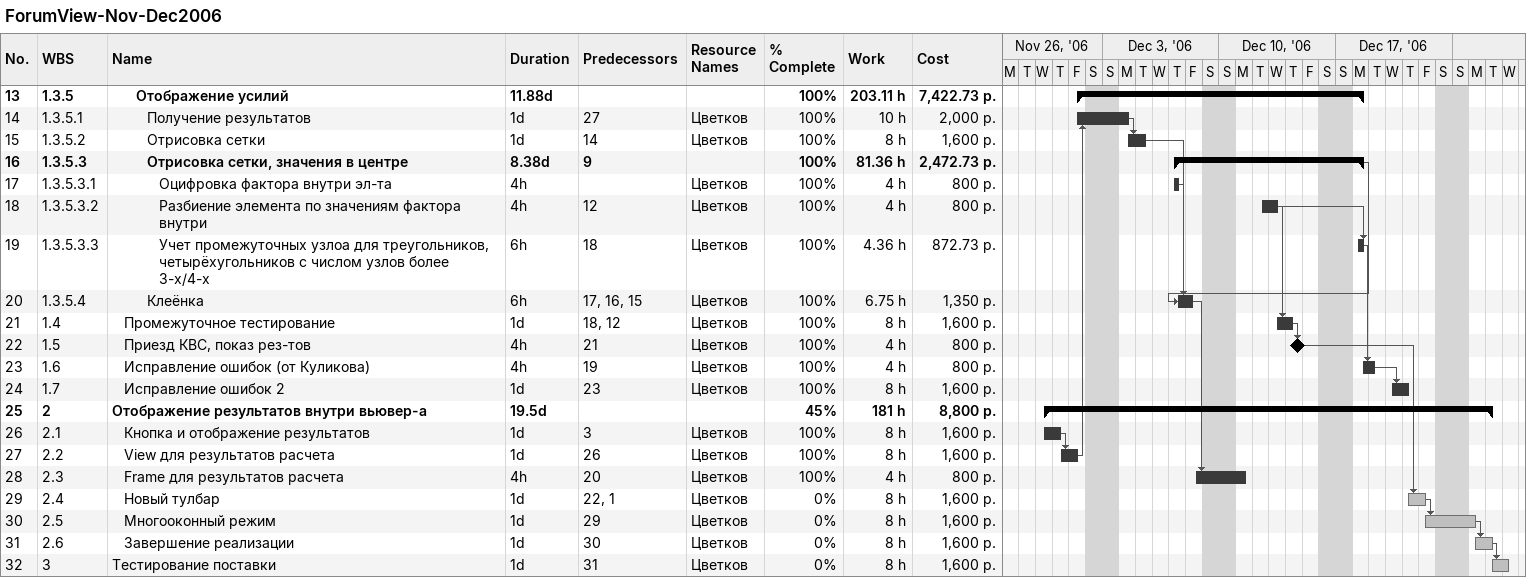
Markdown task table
ForumView-Nov-Dec2006

| ID | WBS | Task | Duration | Start | Finish | Predecessors | Resources | % complete | Work (h) | Cost (р.) |
|---|---|---|---|---|---|---|---|---|---|---|
| 13 | 1.3.5 | **Отображение усилий** | 11.88d | 2006-12-01 | 2006-12-18 |  |  | 100 | 203.11 | 7422.73 |
| 14 | 1.3.5.1 | Получение результатов | 1d | 2006-12-01 | 2006-12-04 | 27 | Цветков | 100 | 10 | 2000 |
| 15 | 1.3.5.2 | Отрисовка сетки | 1d | 2006-12-04 | 2006-12-05 | 14 | Цветков | 100 | 8 | 1600 |
| 16 | 1.3.5.3 | **Отрисовка сетки, значения в центре** | 8.38d | 2006-12-07 | 2006-12-18 | 9 |  | 100 | 81.36 | 2472.73 |
| 17 | 1.3.5.3.1 | Оцифровка фактора внутри эл-та | 4h | 2006-12-07 | 2006-12-07 |  | Цветков | 100 | 4 | 800 |
| 18 | 1.3.5.3.2 | Разбиение элемента по значениям фактора внутри | 4h | 2006-12-12 | 2006-12-13 | 12 | Цветков | 100 | 4 | 800 |
| 19 | 1.3.5.3.3 | Учет промежуточных узлоа для треугольников, четырёхугольников с числом узлов более 3-х/4-х | 6h | 2006-12-18 | 2006-12-18 | 18 | Цветков | 100 | 4.36 | 872.73 |
| 20 | 1.3.5.4 | Клеёнка | 6h | 2006-12-07 | 2006-12-08 | 17, 16, 15 | Цветков | 100 | 6.75 | 1350 |
| 21 | 1.4 | Промежуточное тестирование | 1d | 2006-12-13 | 2006-12-14 | 18, 12 | Цветков | 100 | 8 | 1600 |
| 22 | 1.5 | Приезд КВС, показ рез-тов | 4h | 2006-12-14 | 2006-12-14 | 21 | Цветков | 100 | 4 | 800 |
| 23 | 1.6 | Исправление ошибок (от Куликова) | 4h | 2006-12-18 | 2006-12-19 | 19 | Цветков | 100 | 4 | 800 |
| 24 | 1.7 | Исправление ошибок 2 | 1d | 2006-12-20 | 2006-12-21 | 23 | Цветков | 100 | 8 | 1600 |
| 25 | 2 | **Отображение результатов внутри вьювер-а** | 19.5d | 2006-11-29 | 2006-12-26 |  |  | 45 | 181 | 8800 |
| 26 | 2.1 | Кнопка и отображение результатов | 1d | 2006-11-29 | 2006-11-30 | 3 | Цветков | 100 | 8 | 1600 |
| 27 | 2.2 | View для результатов расчета | 1d | 2006-11-30 | 2006-12-01 | 26 | Цветков | 100 | 8 | 1600 |
| 28 | 2.3 | Frame для результатов расчета | 4h | 2006-12-08 | 2006-12-11 | 20 | Цветков | 100 | 4 | 800 |
| 29 | 2.4 | Новый тулбар | 1d | 2006-12-21 | 2006-12-22 | 22, 1 | Цветков | 0 | 8 | 1600 |
| 30 | 2.5 | Многооконный режим | 1d | 2006-12-22 | 2006-12-25 | 29 | Цветков | 0 | 8 | 1600 |
| 31 | 2.6 | Завершение реализации | 1d | 2006-12-25 | 2006-12-26 | 30 | Цветков | 0 | 8 | 1600 |
| 32 | 3 | Тестирование поставки | 1d | 2006-12-26 | 2006-12-27 | 31 | Цветков | 0 | 8 | 1600 |
